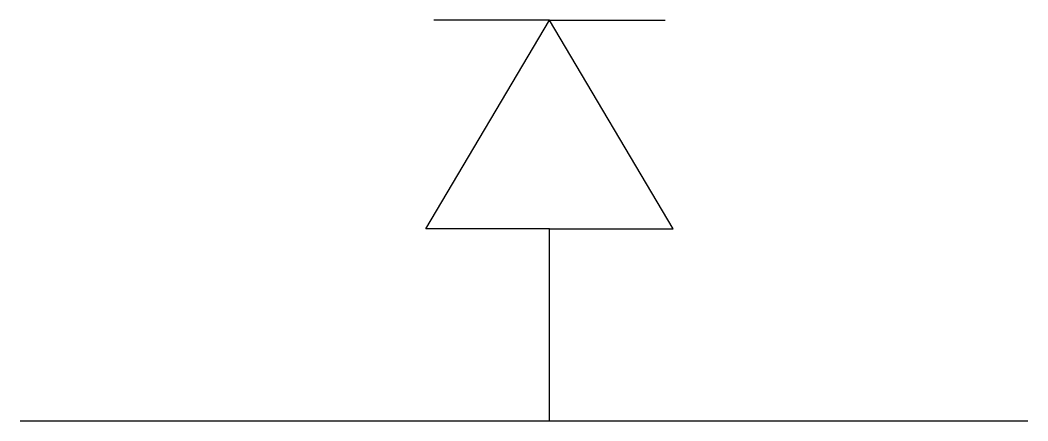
# Model space of a CAD drawing. Header units: metres. Extents: x -20653 to -19621, y -145734 to -145323.
import ezdxf

# ---------------------------------------------------------------- set-up
doc = ezdxf.new("R2010")
doc.units = ezdxf.units.M
doc.layers.add('DET1', color=1, linetype='Continuous')
doc.layers.add('G', color=3, linetype='Continuous')

msp = doc.modelspace()

# ---------------------------------------------------------------- linework, layer by layer
at = {"layer": 'DET1'}
for p, q in [((-20237.55, -145537.01), (-20110.82, -145323.17)), ((-20110.82, -145323.17), (-20229.34, -145323.17)), ((-20110.82, -145323.17), (-19992.29, -145323.17)), ((-19984.08, -145537.01), (-20110.82, -145323.17)), ((-20110.82, -145537.01), (-20237.55, -145537.01)), ((-20110.82, -145733.57), (-20110.82, -145537.01)), ((-20110.82, -145537.01), (-19984.08, -145537.01))]:
    msp.add_line(p, q, dxfattribs=at)
at = {"layer": 'G'}
msp.add_line((-20652.68, -145733.57), (-19621.16, -145733.57), dxfattribs=at)

doc.saveas('drawing.dxf')
